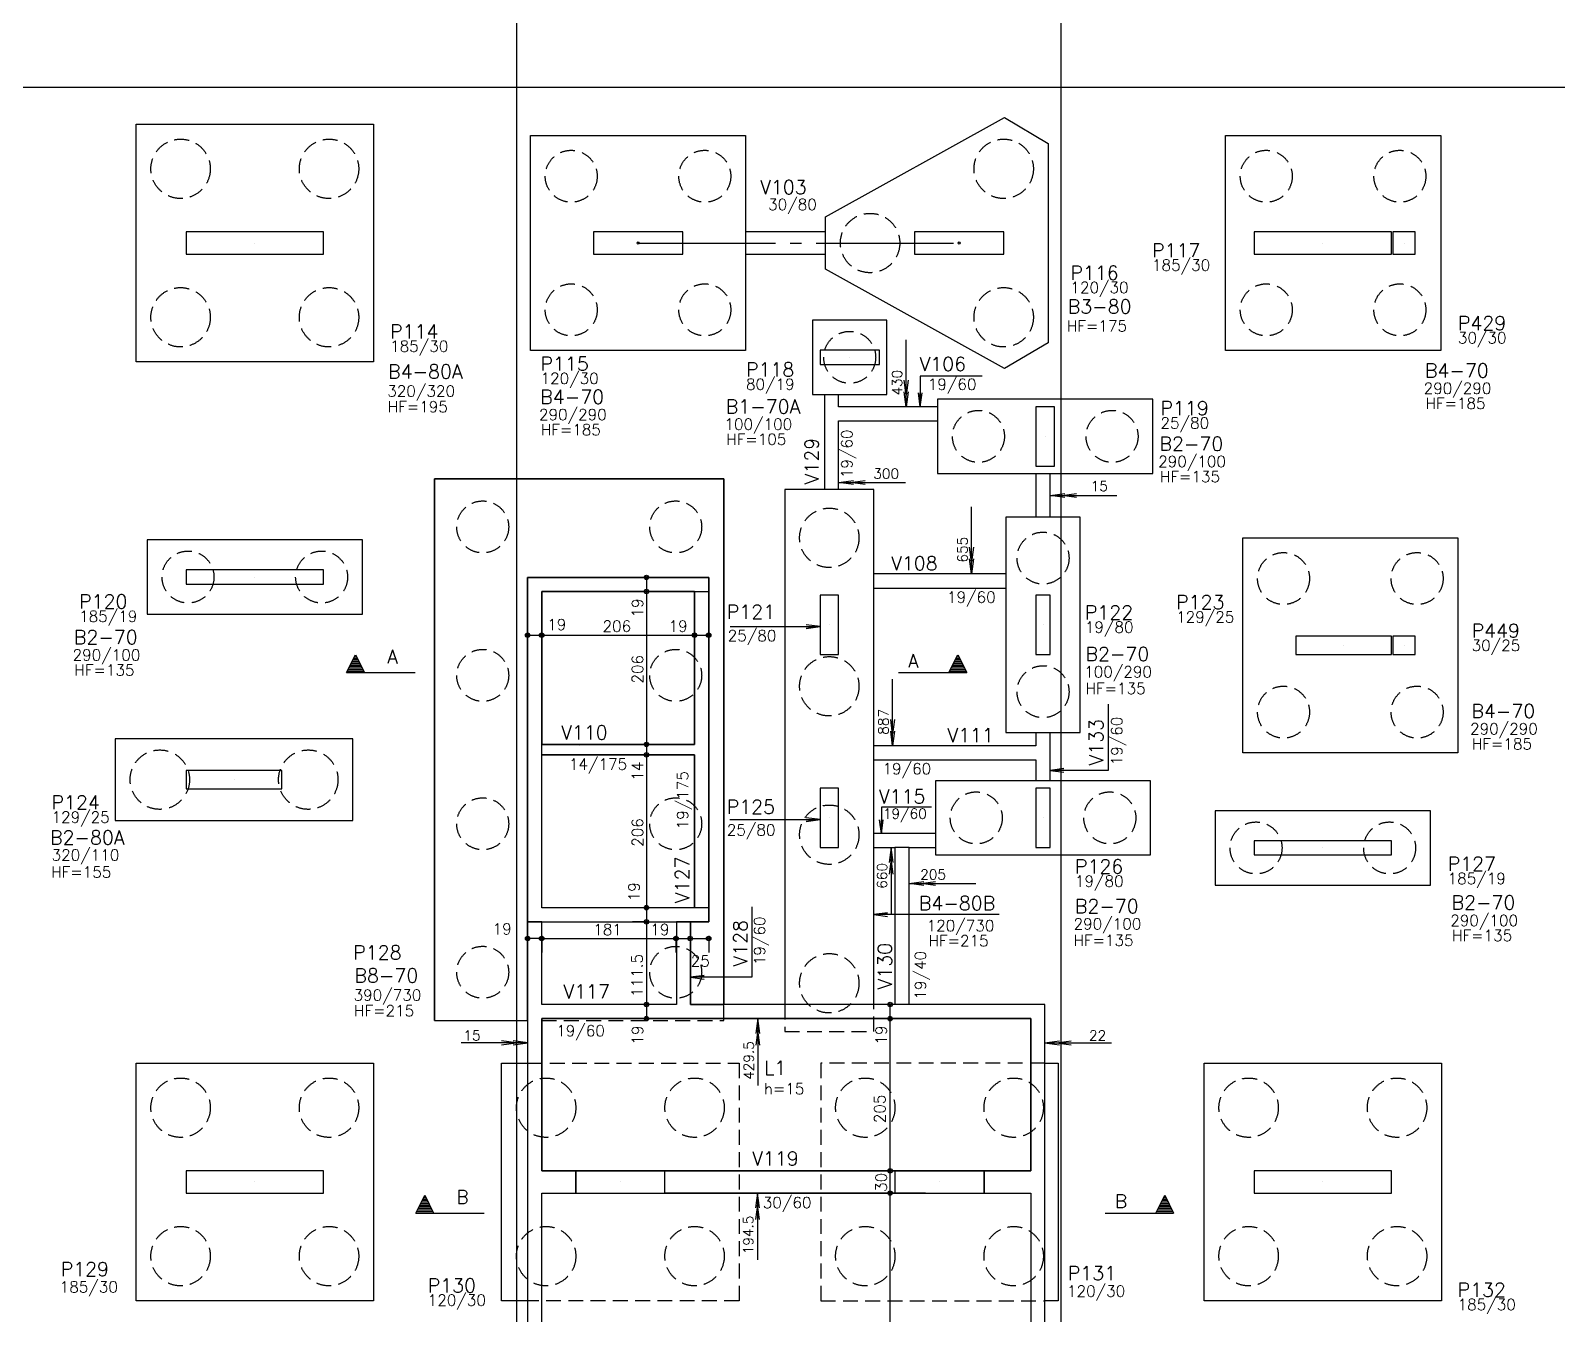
# Model space of a CAD drawing. Extents: x -9640 to 1528, y -572 to 5735.
# Drawn here: x -7540 to -5483, y 1674 to 3403 of the extents above; entities that cross this region are included whole.
import ezdxf

# ---------------------------------------------------------------- set-up
doc = ezdxf.new("R2010")
doc.units = 0
doc.header["$LTSCALE"] = 100
doc.header["$MEASUREMENT"] = 0
doc.linetypes.add('ESTILO_TQS_0002', pattern=[0.3, 0.2, -0.1])
doc.linetypes.add('ESTILO_TQS_0004', pattern=[2.4, 1.5, 0.2, 0.15, -0.2, 0.15, -0.2])
for name, color, linetype in [('01', 7, 'CONTINUOUS'), ('10', 7, 'CONTINUOUS'), ('11', 7, 'CONTINUOUS'), ('12', 7, 'CONTINUOUS'), ('13', 7, 'CONTINUOUS'), ('18', 4, 'CONTINUOUS'), ('2', 5, 'CONTINUOUS'), ('205', 5, 'ESTILO_TQS_0004'), ('21', 1, 'CONTINUOUS'), ('210', 7, 'ESTILO_TQS_0002'), ('221', 102, 'CONTINUOUS'), ('224', 7, 'CONTINUOUS'), ('241', 4, 'CONTINUOUS'), ('242', 7, 'CONTINUOUS'), ('244', 6, 'CONTINUOUS'), ('251', 5, 'CONTINUOUS'), ('8', 7, 'CONTINUOUS'), ('9', 3, 'CONTINUOUS')]:
    doc.layers.add(name, color=color, linetype=linetype)
doc.styles.get("Standard").update_dxf_attribs({"font": 'ROMANS.SHX'})

msp = doc.modelspace()

# ---------------------------------------------------------------- linework, layer by layer
at = {"layer": '01'}
for points in [[(-6468.626, 3132.096), (-6576.322066, 3132.096)], [(-6576.322066, 3102.096), (-6468.626, 3102.096)], [(-6470.126, 2913.096), (-6470.126, 2887.096)], [(-6451.126, 2896.596), (-6451.126, 2913.096)], [(-6470.126, 2887.096), (-6470.126, 2784.926146)], [(-6317.626, 2896.596), (-6451.126, 2896.596)], [(-6451.126, 2877.596), (-6318.126, 2877.596)], [(-6451.126, 2784.926146), (-6451.126, 2877.596)], [(-6185.126, 2806.596), (-6185.126, 2747.596)], [(-6166.126, 2747.596), (-6166.126, 2806.596)], [(-6316.944755, 2671.225966), (-6403.626, 2671.225966)], [(-6225.626, 2671.225966), (-6316.944755, 2671.225966)], [(-6645.126, 2647.596), (-6645.126, 2441.596)], [(-6626.126, 2429.596), (-6626.126, 2647.596)], [(-6403.626, 2652.225966), (-6307.444755, 2652.225966)], [(-6307.444755, 2652.225966), (-6225.626, 2652.225966)], [(-6185.126, 2457.596), (-6185.126, 2439.596)], [(-6166.126, 2430.096), (-6166.126, 2457.596)], [(-6645.126, 2441.596), (-6851.126, 2441.596)], [(-6851.126, 2427.596), (-6645.126, 2427.596)], [(-6645.126, 2427.596), (-6645.126, 2221.596)], [(-6626.126, 2221.596), (-6626.126, 2429.596)], [(-6307.444755, 2439.596), (-6403.625957, 2439.596)], [(-6185.126, 2439.596), (-6307.444755, 2439.596)], [(-6166.126, 2392.596), (-6166.126, 2430.096)], [(-6403.625957, 2420.596), (-6316.944755, 2420.596)], [(-6316.944755, 2420.596), (-6185.126, 2420.596)], [(-6185.126, 2420.596), (-6185.126, 2392.596)], [(-6365.626, 2321.596), (-6403.625957, 2321.596)], [(-6320.626, 2321.596), (-6365.626, 2321.596)], [(-6403.625957, 2302.596), (-6375.126, 2302.596)], [(-6375.126, 2302.596), (-6375.126, 2091.096)], [(-6356.126, 2302.596), (-6375.126, 2302.596)], [(-6356.126, 2091.096), (-6356.126, 2302.596)], [(-6356.126, 2302.596), (-6320.626, 2302.596)], [(-6870.126, 2202.596), (-6870.126, 2081.596)], [(-6851.126, 2091.096), (-6851.126, 2202.596)], [(-6669.660026, 2202.596), (-6669.660026, 2091.096)], [(-6650.660026, 2091.096), (-6650.660026, 2202.596)], [(-6870.126, 2081.596), (-6870.126, 1852.096)], [(-6669.660026, 2091.096), (-6851.126, 2091.096)], [(-6375.126, 2091.096), (-6650.660026, 2091.096)], [(-6173.126, 2091.096), (-6356.126, 2091.096)], [(-6173.126, 1852.096), (-6173.126, 2091.096)], [(-6851.126, 1867.096), (-6851.126, 2072.096)], [(-6851.126, 2072.096), (-6660.160026, 2072.096)], [(-6660.160026, 2072.096), (-6365.626, 2072.096)], [(-6365.626, 2072.096), (-6192.126, 2072.096)], [(-6192.126, 2072.096), (-6192.126, 1867.096)], [(-6870.126, 1852.096), (-6870.126, 1404.596)], [(-6805.126, 1867.096), (-6851.126, 1867.096)], [(-6375.126, 1867.096), (-6685.126, 1867.096)], [(-6192.126, 1867.096), (-6255.126, 1867.096)], [(-6173.126, 1404.596), (-6173.126, 1852.096)], [(-6851.126, 1422.096), (-6851.126, 1837.096)], [(-6851.126, 1837.096), (-6805.126, 1837.096)], [(-6685.126, 1837.096), (-6375.126, 1837.096)], [(-6255.126, 1837.096), (-6192.126, 1837.096)], [(-6192.126, 1837.096), (-6192.126, 1422.096)]]:
    msp.add_lwpolyline(points, dxfattribs=at)
at = {"layer": '18'}
for p, q in [((-6885.123768, 5249.096126), (-6885.123768, -248.404)), ((-6151.123768, -248.404), (-6151.123768, 5249.096126)), ((-5454.126, 3326.596), (-9253.123768, 3326.596))]:
    msp.add_line(p, q, dxfattribs=at)
at = {"layer": '2'}
for points in [[(-7330.126007, 3102.096), (-7145.126043, 3102.096), (-7145.126043, 3132.096), (-7330.126007, 3132.096), (-7330.126007, 3102.096)], [(-6781.126, 3102.096), (-6661.126, 3102.096), (-6661.126, 3132.096), (-6781.126, 3132.096), (-6781.126, 3102.096)], [(-6348.626, 3102.096), (-6228.626, 3102.096), (-6228.626, 3132.096), (-6348.626, 3132.096), (-6348.626, 3102.096)], [(-5891.125964, 3102.096), (-5706.126, 3102.096), (-5706.126, 3132.096), (-5891.125964, 3132.096), (-5891.125964, 3102.096)], [(-5704.126, 3102.096), (-5674.126, 3102.096), (-5674.126, 3132.096), (-5704.126, 3132.096), (-5704.126, 3102.096)], [(-6476.126, 2953.596), (-6396.126, 2953.596), (-6396.126, 2972.596), (-6476.126, 2972.596), (-6476.126, 2953.596)], [(-6185.126, 2816.596), (-6160.126, 2816.596), (-6160.126, 2896.596), (-6185.126, 2896.596), (-6185.126, 2816.596)], [(-7330.126007, 2657.596), (-7145.126043, 2657.596), (-7145.126043, 2676.596), (-7330.126007, 2676.596), (-7330.126007, 2657.596)], [(-6626.126, 2202.596), (-6626.126, 2221.596), (-6851.126, 2221.596), (-6851.126, 2647.596), (-6626.126, 2647.596), (-6626.126, 2666.596), (-6870.126, 2666.596), (-6870.126, 2202.596), (-6626.126, 2202.596)], [(-6476.126, 2562.596), (-6451.126, 2562.596), (-6451.126, 2642.596), (-6476.126, 2642.596), (-6476.126, 2562.596)], [(-6185.126, 2562.596), (-6166.126, 2562.596), (-6166.126, 2642.596), (-6185.126, 2642.596), (-6185.126, 2562.596)], [(-5835.126, 2562.596), (-5706.126, 2562.596), (-5706.126, 2587.596), (-5835.126, 2587.596), (-5835.126, 2562.596)], [(-5704.126, 2562.596), (-5674.126, 2562.596), (-5674.126, 2587.596), (-5704.126, 2587.596), (-5704.126, 2562.596)], [(-7330.126007, 2381.596), (-7201.126007, 2381.596), (-7201.126007, 2406.596), (-7330.126007, 2406.596), (-7330.126007, 2381.596)], [(-6476.126, 2302.596), (-6451.126, 2302.596), (-6451.126, 2382.596), (-6476.126, 2382.596), (-6476.126, 2302.596)], [(-6185.126, 2302.596), (-6166.126, 2302.596), (-6166.126, 2382.596), (-6185.126, 2382.596), (-6185.126, 2302.596)], [(-5891.125964, 2292.596), (-5706.126, 2292.596), (-5706.126, 2311.596), (-5891.125964, 2311.596), (-5891.125964, 2292.596)], [(-7330.126007, 1837.096), (-7145.126043, 1837.096), (-7145.126043, 1867.096), (-7330.126007, 1867.096), (-7330.126007, 1837.096)], [(-6805.126, 1837.096), (-6685.126, 1837.096), (-6685.126, 1867.096), (-6805.126, 1867.096), (-6805.126, 1837.096)], [(-6375.126, 1837.096), (-6255.126, 1837.096), (-6255.126, 1867.096), (-6375.126, 1867.096), (-6375.126, 1837.096)], [(-5891.125964, 1837.096), (-5706.126, 1837.096), (-5706.126, 1867.096), (-5891.125964, 1867.096), (-5891.125964, 1837.096)]]:
    msp.add_lwpolyline(points, dxfattribs=at)
at = {"layer": '205'}
msp.add_line((-6721.126, 3117.096), (-6288.626, 3117.096), dxfattribs=at)
at = {"layer": '21', "color": 2, "linetype": 'Continuous'}
for p, q in [((-6360.000154, 2896.596), (-6360.000154, 2986.596)), ((-6360.000154, 2912.3289), (-6362.631574, 2932.31646)), ((-6357.368734, 2932.31646), (-6360.000154, 2912.3289)), ((-6360.000154, 2896.596), (-6362.631574, 2916.58356)), ((-6357.368734, 2916.58356), (-6360.000154, 2896.596)), ((-6451.126, 2794.565616), (-6431.13844, 2797.197036)), ((-6451.126, 2794.565616), (-6361.126, 2794.565616)), ((-6431.13844, 2791.934196), (-6451.126, 2794.565616)), ((-6435.3931, 2794.565616), (-6415.40554, 2797.197036)), ((-6415.40554, 2791.934196), (-6435.3931, 2794.565616)), ((-6166.126, 2777.096), (-6146.13844, 2779.72742)), ((-6150.3931, 2777.096), (-6130.40554, 2779.72742)), ((-6271.876, 2671.596), (-6271.876, 2761.596)), ((-6166.126, 2777.096), (-6076.126, 2777.096)), ((-6146.13844, 2774.46458), (-6166.126, 2777.096)), ((-6130.40554, 2774.46458), (-6150.3931, 2777.096)), ((-6271.876, 2687.3289), (-6274.50742, 2707.31646)), ((-6269.24458, 2707.31646), (-6271.876, 2687.3289)), ((-6271.876, 2671.596), (-6274.50742, 2691.58356)), ((-6269.24458, 2691.58356), (-6271.876, 2671.596)), ((-6378.259218, 2439.596), (-6378.259218, 2529.596)), ((-6378.259218, 2455.3289), (-6380.890638, 2475.31646)), ((-6375.627798, 2475.31646), (-6378.259218, 2455.3289)), ((-6378.259218, 2439.596), (-6380.890638, 2459.58356)), ((-6375.627798, 2459.58356), (-6378.259218, 2439.596)), ((-6380.26622, 2302.596), (-6382.89764, 2282.60844)), ((-6380.26622, 2286.8631), (-6382.89764, 2266.87554)), ((-6380.26622, 2302.596), (-6380.26622, 2212.596)), ((-6377.6348, 2282.60844), (-6380.26622, 2302.596)), ((-6377.6348, 2266.87554), (-6380.26622, 2286.8631)), ((-6356.126, 2254.04702), (-6336.13844, 2256.67844)), ((-6356.126, 2254.04702), (-6266.126, 2254.04702)), ((-6336.13844, 2251.4156), (-6356.126, 2254.04702)), ((-6340.3931, 2254.04702), (-6320.40554, 2256.67844)), ((-6320.40554, 2251.4156), (-6340.3931, 2254.04702)), ((-6559.93167, 2072.096), (-6562.56309, 2052.10844)), ((-6559.93167, 2072.096), (-6559.93167, 1982.096)), ((-6557.30025, 2052.10844), (-6559.93167, 2072.096)), ((-6869.660026, 2039.595769), (-6959.660026, 2039.595769)), ((-6885.392926, 2039.595769), (-6905.380486, 2042.227189)), ((-6905.380486, 2036.964349), (-6885.392926, 2039.595769)), ((-6869.660026, 2039.595769), (-6889.647586, 2042.227189)), ((-6889.647586, 2036.964349), (-6869.660026, 2039.595769)), ((-6559.93167, 2056.3631), (-6562.56309, 2036.37554)), ((-6557.30025, 2036.37554), (-6559.93167, 2056.3631)), ((-6173.589741, 2039.595769), (-6153.602181, 2042.227189)), ((-6173.589741, 2039.595769), (-6083.589741, 2039.595769)), ((-6173.589741, 2039.595769), (-6153.602181, 2036.964349)), ((-6157.856841, 2039.595769), (-6137.869281, 2042.227189)), ((-6157.856841, 2039.595769), (-6137.869281, 2036.964349)), ((-6560.497383, 1837.096), (-6563.128803, 1817.10844)), ((-6560.497383, 1837.096), (-6560.497383, 1747.096)), ((-6557.865963, 1817.10844), (-6560.497383, 1837.096)), ((-6560.497383, 1821.3631), (-6563.128803, 1801.37554)), ((-6557.865963, 1801.37554), (-6560.497383, 1821.3631))]:
    msp.add_line(p, q, dxfattribs=at)
at = {"layer": '210'}
for points in [[(-6851.126, 2069.596), (-6605.560354, 2069.596), (-6605.560354, 2091.096)], [(-6523.626, 2091.096), (-6523.626, 2054.926146), (-6403.626, 2054.926146), (-6403.626, 2091.096)], [(-6870.126, 2012.096), (-6585.126, 2012.096), (-6585.126, 1692.096), (-6870.126, 1692.096)], [(-6173.181968, 2012.096), (-6475.126, 2012.096), (-6475.126, 1692.096), (-6173.181968, 1692.096)]]:
    msp.add_lwpolyline(points, dxfattribs=at)
for centre, radius in [((-7337.626025, 3217.096), 40), ((-7137.626025, 3217.096), 40), ((-6228.626, 3217.096338), 40), ((-6811.322066, 3207.095909), 35), ((-6631.322066, 3207.095909), 35), ((-5874.861973, 3207.096051), 35), ((-5694.861973, 3207.096051), 35), ((-6408.626, 3117.096338), 40), ((-7337.626025, 3017.096), 40), ((-7137.626025, 3017.096), 40), ((-6811.322066, 3027.095909), 35), ((-6631.322066, 3027.095909), 35), ((-6228.626, 3017.096338), 40), ((-5874.861973, 3027.096051), 35), ((-5694.861973, 3027.096051), 35), ((-6436.126, 2963.096), 35), ((-6262.626, 2856.596), 35), ((-6082.626, 2856.596), 35), ((-6930.560353, 2734.596), 35), ((-6670.560354, 2734.596), 35), ((-6463.626, 2719.926146), 40), ((-6175.626, 2692.596), 35), ((-7327.626025, 2667.096), 35), ((-7147.626025, 2667.096), 35), ((-5851.625979, 2665.096024), 35), ((-5671.625979, 2665.096024), 35), ((-6930.560353, 2534.596), 35), ((-6670.560354, 2534.596), 35), ((-6463.626, 2519.926146), 40), ((-6175.626, 2512.596), 35), ((-5851.625979, 2485.096024), 35), ((-5671.625979, 2485.096024), 35), ((-7365.626007, 2394.096), 40), ((-7165.626007, 2394.096), 40), ((-6930.560353, 2334.596), 35), ((-6670.560354, 2334.596), 35), ((-6265.626, 2342.596), 35), ((-6085.626, 2342.596), 35), ((-6463.626, 2319.926146), 40), ((-5888.625982, 2302.096), 35), ((-5708.625982, 2302.096), 35), ((-6930.560353, 2134.596), 35), ((-6670.560354, 2134.496), 35), ((-6463.626, 2119.796181), 40), ((-7337.626025, 1952.096), 40), ((-7137.626025, 1952.096), 40), ((-6845.126, 1952.096), 40), ((-6645.126, 1952.096), 40), ((-6415.126, 1952.096), 40), ((-6215.126, 1952.096), 40), ((-5898.625982, 1952.096), 40), ((-5698.625982, 1952.096), 40), ((-7337.626025, 1752.096), 40), ((-7137.626025, 1752.096), 40), ((-6845.126, 1752.096), 40), ((-6645.126, 1752.096), 40), ((-6415.126, 1752.096), 40), ((-6215.126, 1752.096), 40), ((-5898.625982, 1752.096), 40), ((-5698.625982, 1752.096), 40)]:
    msp.add_circle(centre, radius, dxfattribs=at)
at = {"layer": '221', "color": 11, "linetype": 'Continuous'}
for p, q in [((-6870.126, 2666.596), (-6870.126, 2666.596)), ((-6708.354198, 2666.596), (-6728.730866, 2666.596)), ((-6709.980866, 2666.596), (-6709.980866, 2647.596)), ((-6689.604198, 2666.596), (-6689.604198, 2666.596)), ((-6870.126, 2647.846), (-6870.126, 2570.120965)), ((-6851.126, 2647.596), (-6851.126, 2647.596)), ((-6851.126, 2647.596), (-6851.126, 2647.596)), ((-6711.05111, 2647.596), (-6728.730866, 2647.596)), ((-6711.05111, 2647.596), (-6728.730866, 2647.596)), ((-6709.980866, 2647.596), (-6709.980866, 2441.596)), ((-6692.30111, 2647.596), (-6692.30111, 2647.596)), ((-6692.30111, 2647.596), (-6692.30111, 2647.596)), ((-6851.126, 2628.846), (-6851.126, 2570.120965)), ((-6851.126, 2628.846), (-6851.126, 2570.120965)), ((-6645.126, 2601.561434), (-6645.126, 2601.561434)), ((-6645.126, 2601.561434), (-6645.126, 2601.561434)), ((-6626.126, 2601.561434), (-6626.126, 2601.561434)), ((-6870.126, 2588.870965), (-6851.126, 2588.870965)), ((-6851.126, 2588.870965), (-6645.126, 2588.870965)), ((-6645.126, 2588.870965), (-6626.126, 2588.870965)), ((-6645.126, 2582.811434), (-6645.126, 2570.120965)), ((-6645.126, 2582.811434), (-6645.126, 2570.120965)), ((-6626.126, 2582.811434), (-6626.126, 2570.120965)), ((-6724.339898, 2441.596), (-6728.730866, 2441.596)), ((-6724.339898, 2441.596), (-6728.730866, 2441.596)), ((-6713.034693, 2427.596), (-6728.730866, 2427.596)), ((-6713.034693, 2427.596), (-6728.730866, 2427.596)), ((-6709.980866, 2441.596), (-6709.980866, 2427.596)), ((-6709.980866, 2427.596), (-6709.980866, 2221.596)), ((-6705.589898, 2441.596), (-6705.589898, 2441.596)), ((-6705.589898, 2441.596), (-6705.589898, 2441.596)), ((-6694.284693, 2427.596), (-6694.284693, 2427.596)), ((-6694.284693, 2427.596), (-6694.284693, 2427.596)), ((-6870.126, 2202.596), (-6870.126, 2202.596)), ((-6851.126, 2202.596), (-6851.126, 2202.596)), ((-6851.126, 2202.596), (-6851.126, 2202.596)), ((-6710.258665, 2221.596), (-6728.730866, 2221.596)), ((-6710.258665, 2221.596), (-6728.730866, 2221.596)), ((-6708.135223, 2202.596), (-6728.730866, 2202.596)), ((-6708.135223, 2202.596), (-6728.730866, 2202.596)), ((-6709.980866, 2221.596), (-6709.980866, 2202.596)), ((-6709.980866, 2202.596), (-6709.980866, 2091.096)), ((-6691.508665, 2221.596), (-6691.508665, 2221.596)), ((-6691.508665, 2221.596), (-6691.508665, 2221.596)), ((-6689.385223, 2202.596), (-6689.385223, 2202.596)), ((-6689.385223, 2202.596), (-6689.385223, 2202.596)), ((-6670.160026, 2202.596), (-6670.160026, 2202.596)), ((-6670.160026, 2202.596), (-6670.160026, 2202.596)), ((-6651.160026, 2202.596), (-6651.160026, 2202.596)), ((-6651.160026, 2202.596), (-6651.160026, 2202.596)), ((-6626.126, 2202.596), (-6626.126, 2202.596)), ((-6870.126, 2183.846), (-6870.126, 2161.322994)), ((-6851.126, 2183.846), (-6851.126, 2161.322994)), ((-6851.126, 2183.846), (-6851.126, 2161.322994)), ((-6670.160026, 2183.846), (-6670.160026, 2161.322994)), ((-6670.160026, 2183.846), (-6670.160026, 2161.322994)), ((-6651.160026, 2183.846), (-6651.160026, 2161.322994)), ((-6651.160026, 2183.846), (-6651.160026, 2161.322994)), ((-6626.126, 2183.846), (-6626.126, 2161.322994)), ((-6851.126, 2180.072994), (-6870.126, 2180.072994)), ((-6851.126, 2180.072994), (-6670.160026, 2180.072994)), ((-6670.160026, 2180.072994), (-6651.160026, 2180.072994)), ((-6651.160026, 2180.072994), (-6626.126, 2180.072994)), ((-6726.754539, 2091.096), (-6728.730866, 2091.096)), ((-6726.754539, 2091.096), (-6728.730866, 2091.096)), ((-6709.980866, 2091.096), (-6709.980866, 2072.096)), ((-6708.004539, 2091.096), (-6708.004539, 2091.096)), ((-6708.004539, 2091.096), (-6708.004539, 2091.096)), ((-6374.876, 2091.096), (-6400.440129, 2091.096)), ((-6381.690129, 2072.096), (-6381.690129, 2091.096)), ((-6356.126, 2091.096), (-6356.126, 2091.096)), ((-6624.310354, 2072.096), (-6728.730866, 2072.096)), ((-6605.560354, 2072.096), (-6605.560354, 2072.096)), ((-6384.376, 2072.096), (-6400.440129, 2072.096)), ((-6384.376, 2072.096), (-6400.440129, 2072.096)), ((-6381.690129, 1867.096), (-6381.690129, 2072.096)), ((-6365.626, 2072.096), (-6365.626, 2072.096)), ((-6365.626, 2072.096), (-6365.626, 2072.096)), ((-6374.477378, 1867.096), (-6400.440129, 1867.096)), ((-6374.477378, 1867.096), (-6400.440129, 1867.096)), ((-6381.690129, 1837.096), (-6381.690129, 1867.096)), ((-6355.727378, 1867.096), (-6355.727378, 1867.096)), ((-6355.727378, 1867.096), (-6355.727378, 1867.096)), ((-6352.626, 1837.096), (-6400.440129, 1837.096)), ((-6333.876, 1837.096), (-6400.440129, 1837.096)), ((-6381.690129, 1422.096), (-6381.690129, 1837.096)), ((-6333.876, 1837.096), (-6333.876, 1837.096)), ((-6315.126, 1837.096), (-6315.126, 1837.096))]:
    msp.add_line(p, q, dxfattribs=at)
for points in [[(-6257.755524, 2937.938506), (-6341.006, 2937.938506), (-6341.006, 2896.596), (-6343.453366, 2915.185591), (-6341.006, 2896.596), (-6338.558634, 2915.185591)], [(-6597.370153, 2600.30852), (-6476.126, 2600.30852), (-6494.715591, 2597.861154), (-6476.126, 2600.30852), (-6494.715591, 2602.755886)], [(-6088.044408, 2495.815695), (-6088.044408, 2406.50376), (-6166.126, 2406.50376), (-6147.536409, 2408.951126), (-6166.126, 2406.50376), (-6147.536409, 2404.056393)], [(-6325.848772, 2357.152275), (-6393.325321, 2357.152275), (-6393.325321, 2321.596), (-6395.772687, 2340.185591), (-6393.325321, 2321.596), (-6390.877955, 2340.185591)], [(-6597.595148, 2340.30852), (-6476.126, 2340.30852), (-6494.715591, 2337.861154), (-6476.126, 2340.30852), (-6494.715591, 2342.755886)], [(-6568.163448, 2222.689325), (-6568.163448, 2127.79202), (-6650.660026, 2127.79202), (-6632.070435, 2130.239387), (-6650.660026, 2127.79202), (-6632.070435, 2125.344654)], [(-6234.531359, 2212.374526), (-6403.625957, 2212.374526), (-6385.036366, 2214.821892), (-6403.625957, 2212.374526), (-6385.036366, 2209.927159)]]:
    msp.add_lwpolyline(points, dxfattribs=at)
at = {"layer": '221'}
for centre in [(-6721.126, 3117.096), (-6288.626, 3117.096)]:
    msp.add_circle(centre, 1.5, dxfattribs=at)
at = {"layer": '221', "color": 11, "linetype": 'Continuous'}
for centre, radius in [((-6709.980866, 2666.596), 3), ((-6709.980866, 2666.596), 1.5), ((-6709.980866, 2647.596), 3), ((-6709.980866, 2647.596), 3), ((-6709.980866, 2647.596), 1.5), ((-6709.980866, 2647.596), 1.5), ((-6870.126, 2588.870965), 3), ((-6870.126, 2588.870965), 1.5), ((-6851.126, 2588.870965), 3), ((-6851.126, 2588.870965), 3), ((-6851.126, 2588.870965), 1.5), ((-6851.126, 2588.870965), 1.5), ((-6645.126, 2588.870965), 3), ((-6645.126, 2588.870965), 3), ((-6645.126, 2588.870965), 1.5), ((-6645.126, 2588.870965), 1.5), ((-6626.126, 2588.870965), 3), ((-6626.126, 2588.870965), 1.5), ((-6709.980866, 2441.596), 3), ((-6709.980866, 2441.596), 3), ((-6709.980866, 2427.596), 3), ((-6709.980866, 2427.596), 3), ((-6709.980866, 2441.596), 1.5), ((-6709.980866, 2441.596), 1.5), ((-6709.980866, 2427.596), 1.5), ((-6709.980866, 2427.596), 1.5), ((-6709.980866, 2221.596), 3), ((-6709.980866, 2221.596), 3), ((-6709.980866, 2221.596), 1.5), ((-6709.980866, 2221.596), 1.5), ((-6709.980866, 2202.596), 3), ((-6709.980866, 2202.596), 3), ((-6709.980866, 2202.596), 1.5), ((-6709.980866, 2202.596), 1.5), ((-6870.126, 2180.072994), 3), ((-6870.126, 2180.072994), 1.5), ((-6851.126, 2180.072994), 3), ((-6851.126, 2180.072994), 3), ((-6851.126, 2180.072994), 1.5), ((-6851.126, 2180.072994), 1.5), ((-6670.160026, 2180.072994), 3), ((-6670.160026, 2180.072994), 3), ((-6670.160026, 2180.072994), 1.5), ((-6670.160026, 2180.072994), 1.5), ((-6651.160026, 2180.072994), 3), ((-6651.160026, 2180.072994), 3), ((-6651.160026, 2180.072994), 1.5), ((-6651.160026, 2180.072994), 1.5), ((-6626.126, 2180.072994), 3), ((-6626.126, 2180.072994), 1.5), ((-6709.980866, 2091.096), 3), ((-6709.980866, 2091.096), 3), ((-6709.980866, 2091.096), 1.5), ((-6709.980866, 2091.096), 1.5), ((-6381.690129, 2091.096), 3), ((-6381.690129, 2091.096), 1.5), ((-6709.980866, 2072.096), 3), ((-6709.980866, 2072.096), 1.5), ((-6381.690129, 2072.096), 3), ((-6381.690129, 2072.096), 3), ((-6381.690129, 2072.096), 1.5), ((-6381.690129, 2072.096), 1.5), ((-6381.690129, 1867.096), 3), ((-6381.690129, 1867.096), 3), ((-6381.690129, 1867.096), 1.5), ((-6381.690129, 1867.096), 1.5), ((-6381.690129, 1837.096), 3), ((-6381.690129, 1837.096), 3), ((-6381.690129, 1837.096), 1.5), ((-6381.690129, 1837.096), 1.5)]:
    msp.add_circle(centre, radius, dxfattribs=at)
at = {"layer": '224'}
for p, q in [((-7113.954086, 2538.285635), (-7101.954086, 2562.285647)), ((-7107.532989, 2551.127989), (-7096.375251, 2551.127989)), ((-7106.462783, 2553.268366), (-7097.445457, 2553.268412)), ((-7105.392578, 2555.408777), (-7098.515663, 2555.408835)), ((-7104.322372, 2557.5492), (-7099.585868, 2557.5492)), ((-7103.252143, 2559.689566), (-7100.656028, 2559.689566)), ((-7101.954086, 2562.285647), (-7089.954063, 2538.285635)), ((-6302.415995, 2538.285635), (-6290.415972, 2562.285647)), ((-6295.994806, 2551.127989), (-6284.837069, 2551.127989)), ((-6294.924601, 2553.268412), (-6285.907274, 2553.268366)), ((-6293.854395, 2555.408835), (-6286.97748, 2555.408777)), ((-6292.784189, 2557.5492), (-6288.047686, 2557.5492)), ((-6291.714029, 2559.689566), (-6289.117914, 2559.689566)), ((-6290.415972, 2562.285647), (-6278.415972, 2538.285635)), ((-7113.954086, 2538.285635), (-7021.794105, 2538.285635)), ((-7112.883926, 2540.426069), (-7091.024269, 2540.426069)), ((-7111.81372, 2542.566435), (-7092.094474, 2542.566435)), ((-7110.74356, 2544.706846), (-7093.16468, 2544.706846)), ((-7109.673355, 2546.847212), (-7094.23484, 2546.847212)), ((-7108.603149, 2548.987623), (-7095.305046, 2548.987578)), ((-6370.575953, 2538.285635), (-6278.415972, 2538.285635)), ((-6301.345789, 2540.426069), (-6279.486132, 2540.426069)), ((-6300.275583, 2542.566435), (-6280.556337, 2542.566435)), ((-6299.205378, 2544.706846), (-6281.626497, 2544.706846)), ((-6298.135218, 2546.847212), (-6282.696703, 2546.847212)), ((-6297.065012, 2548.987578), (-6283.766909, 2548.987623)), ((-7020.709685, 1810.234713), (-7008.709685, 1834.234724)), ((-7010.007742, 1831.638643), (-7007.411627, 1831.638643)), ((-7008.709685, 1834.234724), (-6996.709662, 1810.234713)), ((-6023.665151, 1810.234713), (-6011.665128, 1834.234724)), ((-6012.963185, 1831.638643), (-6010.36707, 1831.638643)), ((-6011.665128, 1834.234724), (-5999.665128, 1810.234713)), ((-7019.639525, 1812.375147), (-6997.779867, 1812.375147)), ((-7018.569319, 1814.515513), (-6998.850073, 1814.515513)), ((-7017.499159, 1816.655924), (-6999.920279, 1816.655924)), ((-7016.428953, 1818.79629), (-7000.990439, 1818.79629)), ((-7015.358748, 1820.936701), (-7002.060644, 1820.936655)), ((-7014.288588, 1823.077067), (-7003.13085, 1823.077067)), ((-7013.218382, 1825.217444), (-7004.201056, 1825.217489)), ((-7012.148176, 1827.357855), (-7005.271261, 1827.357912)), ((-7011.077971, 1829.498278), (-7006.341467, 1829.498278)), ((-6022.594945, 1812.375147), (-6000.735288, 1812.375147)), ((-6021.524739, 1814.515513), (-6001.805494, 1814.515513)), ((-6020.454534, 1816.655924), (-6002.875653, 1816.655924)), ((-6019.384374, 1818.79629), (-6003.945859, 1818.79629)), ((-6018.314168, 1820.936655), (-6005.016065, 1820.936701)), ((-6017.243962, 1823.077067), (-6006.086225, 1823.077067)), ((-6016.173757, 1825.217489), (-6007.15643, 1825.217444)), ((-6015.103551, 1827.357912), (-6008.226636, 1827.357855)), ((-6014.033345, 1829.498278), (-6009.296842, 1829.498278)), ((-7020.709685, 1810.234713), (-6928.549704, 1810.234713)), ((-6091.825109, 1810.234713), (-5999.665128, 1810.234713))]:
    msp.add_line(p, q, dxfattribs=at)
at = {"layer": '241'}
for points in [[(-6650.660026, 2202.596), (-6650.660026, 2091.096), (-6605.560354, 2091.096), (-6605.560354, 2799.596), (-6995.560353, 2799.596), (-6995.560353, 2069.596), (-6870.126, 2069.596), (-6870.126, 2666.596), (-6626.126, 2666.596), (-6626.126, 2202.596), (-6650.660026, 2202.596)], [(-6851.126, 2441.596), (-6645.126, 2441.596), (-6645.126, 2647.596), (-6851.126, 2647.596), (-6851.126, 2441.596)], [(-6851.126, 2427.596), (-6645.126, 2427.596), (-6645.126, 2221.596), (-6851.126, 2221.596), (-6851.126, 2427.596)], [(-6851.126, 2202.596), (-6669.660026, 2202.596), (-6669.660026, 2091.096), (-6851.126, 2091.096), (-6851.126, 2202.596)], [(-6650.660026, 2091.096), (-6605.560354, 2091.096)]]:
    msp.add_lwpolyline(points, dxfattribs=at)
at = {"layer": '242'}
for p, q in [((-7237.626025, 3117.096), (-7237.626025, 3117.096)), ((-6721.126, 3117.096), (-6721.126, 3117.096)), ((-6288.626, 3117.096), (-6288.626, 3117.096)), ((-5798.625982, 3117.096), (-5798.625982, 3117.096)), ((-5689.126, 3117.096), (-5689.126, 3117.096)), ((-6436.126, 2963.096), (-6436.126, 2963.096)), ((-6172.626, 2856.596), (-6172.626, 2856.596)), ((-7237.626025, 2667.096), (-7237.626025, 2667.096)), ((-6463.626, 2602.596), (-6463.626, 2602.596)), ((-6175.626, 2602.596), (-6175.626, 2602.596)), ((-5770.626, 2575.096), (-5770.626, 2575.096)), ((-5689.126, 2575.096), (-5689.126, 2575.096)), ((-6800.560354, 2439.596), (-6800.560354, 2439.596)), ((-7265.626007, 2394.096), (-7265.626007, 2394.096)), ((-6463.626, 2342.596), (-6463.626, 2342.596)), ((-6175.626, 2342.596), (-6175.626, 2342.596)), ((-5798.625982, 2302.096), (-5798.625982, 2302.096)), ((-7237.626025, 1852.096), (-7237.626025, 1852.096)), ((-6745.126, 1852.096), (-6745.126, 1852.096)), ((-6315.126, 1852.096), (-6315.126, 1852.096)), ((-5798.625982, 1852.096), (-5798.625982, 1852.096))]:
    msp.add_line(p, q, dxfattribs=at)
at = {"layer": '244'}
for points in [[(-6626.126, 2647.596), (-6626.126, 2221.596), (-6645.126, 2221.596), (-6645.126, 2427.596), (-6851.126, 2427.596), (-6851.126, 2441.596), (-6645.126, 2441.596), (-6645.126, 2647.596), (-6626.126, 2647.596)], [(-6851.126, 2202.596), (-6870.126, 2202.596), (-6870.126, 1088.596)], [(-6173.126, 1088.596), (-6173.126, 2091.096), (-6650.660026, 2091.096), (-6650.660026, 2202.596), (-6669.660026, 2202.596), (-6669.660026, 2091.096), (-6851.126, 2091.096), (-6851.126, 2202.596), (-6851.126, 2202.596)], [(-6851.126, 1867.096), (-6192.126, 1867.096), (-6192.126, 2072.096), (-6851.126, 2072.096), (-6851.126, 1867.096)], [(-6851.126, 1422.096), (-6851.126, 1837.096), (-6805.126, 1837.096), (-6805.126, 1867.096), (-6851.126, 1867.096), (-6851.126, 2072.096), (-6192.126, 2072.096), (-6192.126, 1867.096), (-6255.126, 1867.096), (-6255.126, 1837.096), (-6192.126, 1837.096), (-6192.126, 1422.096)], [(-6685.126, 1867.096), (-6375.126, 1867.096), (-6375.126, 1837.096), (-6685.126, 1837.096), (-6685.126, 1867.096)], [(-6192.126, 1422.096), (-6851.126, 1422.096), (-6851.126, 1837.096), (-6192.126, 1837.096), (-6192.126, 1422.096)]]:
    msp.add_lwpolyline(points, dxfattribs=at)
at = {"layer": '251'}
for p, q in [((-6995.560353, 2069.596), (-6995.560353, 2799.596)), ((-6995.560353, 2799.596), (-6605.560354, 2799.596)), ((-6605.560354, 2799.596), (-6605.560354, 2091.096)), ((-6995.560353, 2069.596), (-6870.126, 2069.596)), ((-6905.126, 1692.096), (-6905.126, 2012.096)), ((-6905.126, 2012.096), (-6870.126, 2012.096)), ((-6173.181968, 2012.096), (-6155.126, 2012.096)), ((-6155.126, 2012.096), (-6155.126, 1692.096)), ((-6870.126, 1692.096), (-6905.126, 1692.096)), ((-6155.126, 1692.096), (-6173.181968, 1692.096))]:
    msp.add_line(p, q, dxfattribs=at)
at = {"layer": '251', "linetype": 'Continuous'}
for p, q in [((-6403.626, 2784.926146), (-6523.626, 2784.926146)), ((-6523.626, 2784.926146), (-6523.626, 2091.096)), ((-6403.626, 2091.096), (-6403.626, 2784.926146))]:
    msp.add_line(p, q, dxfattribs=at)
at = {"layer": '251'}
for points in [[(-7077.626025, 2957.096), (-7397.626025, 2957.096), (-7397.626025, 3277.096), (-7077.626025, 3277.096), (-7077.626025, 2957.096)], [(-6468.626, 3081.792137), (-6468.626, 3152.400539), (-6227.770672, 3286.209055), (-6168.626, 3251.408131), (-6168.626, 2982.784545), (-6227.770672, 2947.983622), (-6468.626, 3081.792137)], [(-6576.322066, 2972.095909), (-6866.322066, 2972.095909), (-6866.322066, 3262.095909), (-6576.322066, 3262.095909), (-6576.322066, 2972.095909)], [(-5639.861973, 2972.096051), (-5929.861973, 2972.096051), (-5929.861973, 3262.096051), (-5639.861973, 3262.096051), (-5639.861973, 2972.096051)], [(-5616.625979, 2430.096024), (-5906.625979, 2430.096024), (-5906.625979, 2720.096024), (-5616.625979, 2720.096024), (-5616.625979, 2430.096024)], [(-7077.626025, 1692.096), (-7397.626025, 1692.096), (-7397.626025, 2012.096), (-7077.626025, 2012.096), (-7077.626025, 1692.096)], [(-5638.625982, 1692.096), (-5958.625982, 1692.096), (-5958.625982, 2012.096), (-5638.625982, 2012.096), (-5638.625982, 1692.096)]]:
    msp.add_lwpolyline(points, dxfattribs=at)
at = {"layer": '251', "linetype": 'Continuous'}
for points in [[(-6386.126, 3013.096), (-6486.126, 3013.096), (-6486.126, 2913.096), (-6386.126, 2913.096), (-6386.126, 3013.096)], [(-6317.626, 2806.596), (-6027.626, 2806.596), (-6027.626, 2906.596), (-6317.626, 2906.596), (-6317.626, 2806.596)], [(-6225.626, 2747.596), (-6225.626, 2457.596), (-6125.626, 2457.596), (-6125.626, 2747.596), (-6225.626, 2747.596)], [(-7382.626025, 2617.096), (-7092.626025, 2617.096), (-7092.626025, 2717.096), (-7382.626025, 2717.096), (-7382.626025, 2617.096)], [(-7425.626007, 2339.096), (-7105.626007, 2339.096), (-7105.626007, 2449.096), (-7425.626007, 2449.096), (-7425.626007, 2339.096)], [(-6320.626, 2292.596), (-6030.626, 2292.596), (-6030.626, 2392.596), (-6320.626, 2392.596), (-6320.626, 2292.596)], [(-5943.625982, 2252.096), (-5653.625982, 2252.096), (-5653.625982, 2352.096), (-5943.625982, 2352.096), (-5943.625982, 2252.096)]]:
    msp.add_lwpolyline(points, dxfattribs=at)

# ---------------------------------------------------------------- texts
at = {"layer": '10', "linetype": 'Continuous'}
msp.add_text('L1', height=18.75, dxfattribs=at).set_placement((-6551.219016, 1996.406057))
at = {"layer": '11', "linetype": 'Continuous'}
for s, rotation, p in [('30/80', 360, (-6546.016527, 3161.50193)), ('19/60', 90, (-6432.499685, 2800.305036)), ('19/60', 90, (-6068.825094, 2413.35857)), ('14/175', 360, (-6814.428783, 2407.51899)), ('19/60', 360, (-6391.907139, 2401.332461)), ('19/175', 90, (-6653.757711, 2327.173908)), ('19/60', 90, (-6550.004527, 2144.223137)), ('19/40', 90, (-6333.314492, 2097.662865))]:
    msp.add_text(s, height=15, rotation=rotation, dxfattribs=at).set_placement(p)
for s, height, p in [('19/60', 15, (-6330.911582, 2919.268352)), ('19/60', 15, (-6305.051314, 2632.519217)), ('19/60', 13.5, (-6391.299285, 2341.540907)), ('19/60', 15, (-6831.51358, 2048.30276)), ('30/60', 15, (-6553.169168, 1816.761263))]:
    msp.add_text(s, height=height, dxfattribs=at).set_placement(p)
at = {"layer": '12', "linetype": 'Continuous'}
for s, p in [('185/30', (-6028.798734, 3079.867673)), ('120/30', (-6138.758532, 3049.739718)), ('HF=175', (-6143.495697, 2997.880907)), ('185/30', (-7055.332622, 2970.538762)), ('30/30', (-5616.665427, 2981.865463)), ('120/30', (-6852.692913, 2927.183143)), ('320/320', (-7059.176446, 2910.16729)), ('80/19', (-6575.874, 2919.360886)), ('290/290', (-5662.813258, 2913.806918)), ('HF=195', (-7058.517517, 2889.081552)), ('HF=185', (-5660.376422, 2893.516508)), ('290/290', (-6854.773327, 2878.416576)), ('100/100', (-6604.845122, 2865.475741)), ('25/80', (-6017.391356, 2867.173924)), ('HF=185', (-6852.336492, 2858.126167)), ('HF=105', (-6602.408286, 2845.185331)), ('290/100', (-6020.489208, 2815.197256)), ('HF=135', (-6018.052373, 2794.906847)), ('185/19', (-7474.332079, 2606.645859)), ('129/25', (-5996.281379, 2605.74925)), ('25/80', (-6600.440509, 2580.615234)), ('19/80', (-6119.271133, 2592.095563)), ('290/100', (-7483.139352, 2554.593428)), ('30/25', (-5598.170189, 2567.490917)), ('HF=135', (-7480.702516, 2534.303019)), ('100/290', (-6120.181105, 2531.872123)), ('HF=135', (-6118.290267, 2509.397724)), ('290/290', (-5600.271858, 2455.058487)), ('HF=185', (-5597.835023, 2434.768077)), ('129/25', (-7511.562932, 2336.146377)), ('25/80', (-6601.690185, 2318.811385)), ('320/110', (-7511.416527, 2285.063266)), ('HF=155', (-7511.890259, 2262.096334)), ('19/80', (-6132.639784, 2249.868216)), ('185/19', (-5630.500501, 2253.373007)), ('120/730', (-6332.431788, 2189.90682)), ('290/100', (-6134.476328, 2192.175832)), ('290/100', (-5626.943179, 2196.913048)), ('HF=215', (-6329.994952, 2169.616411)), ('HF=135', (-6134.677496, 2170.126754)), ('HF=135', (-5624.506343, 2176.622638)), ('390/730', (-7104.556359, 2096.387881)), ('HF=215', (-7103.89743, 2075.302143)), ('185/30', (-7500.466494, 1703.1104)), ('120/30', (-6143.32901, 1697.504563)), ('120/30', (-7004.668497, 1685.281587)), ('185/30', (-5617.076024, 1679.38692))]:
    msp.add_text(s, height=15, dxfattribs=at).set_placement(p)
at = {"layer": '13', "linetype": 'Continuous'}
msp.add_text('h=15', height=15, dxfattribs=at).set_placement((-6551.751429, 1970.149509))
at = {"layer": '21', "color": 2, "linetype": 'Continuous'}
for s, p in [('430', (-6365.534073, 2911.596002)), ('655', (-6277.409919, 2686.596002)), ('887', (-6383.793137, 2454.596002)), ('660', (-6385.800139, 2247.095998)), ('429.5', (-6565.465589, 1989.595998)), ('194.5', (-6566.031302, 1754.595998))]:
    msp.add_text(s, height=13.5, rotation=90, dxfattribs=at).set_placement(p)
for s, p in [('300', (-6404.280744, 2799.640071)), ('15', (-6111.366228, 2782.860376)), ('205', (-6341.125998, 2259.580939)), ('15', (-6956.575442, 2042.72053)), ('22', (-6113.674326, 2042.72053))]:
    msp.add_text(s, height=13.5, dxfattribs=at).set_placement(p)
at = {"layer": '221', "color": 11, "linetype": 'Continuous'}
for s, p in [('19', (-6714.480866, 2612.596005)), ('206', (-6714.480866, 2523.596)), ('14', (-6714.480866, 2392.596005)), ('206', (-6714.480866, 2303.596)), ('19', (-6719.202921, 2230.18293)), ('111.5', (-6715.086562, 2101.356762)), ('19', (-6714.480866, 2037.096005)), ('19', (-6386.190129, 2037.096005)), ('205', (-6388.077423, 1931.232898)), ('30', (-6386.190129, 1838.596))]:
    msp.add_text(s, height=15, rotation=90, dxfattribs=at).set_placement(p)
for s, p in [('19', (-6843.663029, 2595.526345)), ('206', (-6769.126, 2593.370965)), ('19', (-6680.125995, 2593.370965)), ('19', (-6917.249142, 2185.491781)), ('181', (-6781.643013, 2184.572994)), ('19', (-6704.698007, 2184.688033)), ('25', (-6650.243914, 2142.289311))]:
    msp.add_text(s, height=15, dxfattribs=at).set_placement(p)
at = {"layer": '224', "linetype": 'Continuous'}
for s, height, p in [('A', 18.237065, (-7059.309775, 2550.783594)), ('A', 18.237065, (-6357.442239, 2545.096468)), ('B', 18.225, (-6966.065373, 1822.732671)), ('B', 18.225, (-6078.691395, 1817.045546))]:
    msp.add_text(s, height=height, dxfattribs=at).set_placement(p)
at = {"layer": '8', "linetype": 'Continuous'}
for s, p in [('V103', (-6556.758416, 3182.938079)), ('V106', (-6342.012327, 2944.739729)), ('V117', (-6821.880396, 2099.444328))]:
    msp.add_text(s, height=18.75, dxfattribs=at).set_placement(p)
for s, rotation, p in [('V129', 90, (-6477.9564, 2792.001939)), ('V108', 360, (-6380.314908, 2676.225966)), ('V133', 90, (-6094.499114, 2413.267446)), ('V110', 360, (-6824.935674, 2448.246754)), ('V111', 360, (-6304.502411, 2444.700494)), ('V115', 360, (-6396.838644, 2362.128322)), ('V127', 90, (-6652.581664, 2227.844283)), ('V128', 90, (-6574.123589, 2142.357726)), ('V130', 90, (-6379.43372, 2111.499291)), ('V119', 360, (-6567.507274, 1874.411357))]:
    msp.add_text(s, height=18.75, rotation=rotation, dxfattribs=at).set_placement(p)
at = {"layer": '9', "linetype": 'Continuous'}
for s, p in [('P117', (-6028.798734, 3097.867673)), ('P116', (-6138.758532, 3067.739718)), ('P114', (-7055.332622, 2988.538762)), ('P429', (-5616.665427, 2999.865463)), ('P115', (-6852.692913, 2945.183143)), ('P118', (-6575.874, 2937.360886)), ('P119', (-6017.391356, 2885.173924)), ('P120', (-7474.332079, 2624.645859)), ('P123', (-5996.281379, 2623.74925)), ('P121', (-6601.705774, 2610.988751)), ('P122', (-6119.271133, 2610.095563)), ('P449', (-5598.170189, 2585.490917)), ('P124', (-7511.562932, 2354.146377)), ('P125', (-6601.89258, 2348.237124)), ('P126', (-6132.639784, 2267.868216)), ('P127', (-5630.500501, 2271.373007)), ('P128', (-7105.01147, 2151.809167)), ('P128', (-7105.01147, 2151.809167)), ('P129', (-7499.235846, 1725.212561)), ('P131', (-6142.242031, 1719.852477)), ('P130', (-7004.668497, 1703.281587)), ('P132', (-5617.076024, 1697.38692))]:
    msp.add_text(s, height=18.75, dxfattribs=at).set_placement(p)
at = {"layer": '9'}
for s, p in [('B3-80', (-6142.35142, 3022.19364)), ('B4-80A', (-7058.03217, 2934.480023)), ('B4-70', (-5661.069077, 2935.968881)), ('B4-70', (-6853.029147, 2900.578539)), ('B1-70A', (-6603.100941, 2887.637704)), ('B2-70', (-6018.745028, 2837.359219)), ('B2-70', (-7481.395171, 2576.755391)), ('B2-70', (-6118.436925, 2554.034086)), ('B4-70', (-5598.527678, 2477.22045)), ('B2-80A', (-7513.553094, 2306.676705)), ('B4-80B', (-6342.886549, 2218.27338)), ('B2-70', (-6132.732147, 2214.337795)), ('B2-70', (-5625.198998, 2219.075011)), ('B8-70', (-7103.412083, 2120.700614))]:
    msp.add_text(s, height=18.75, dxfattribs=at).set_placement(p)

doc.saveas('drawing.dxf')
